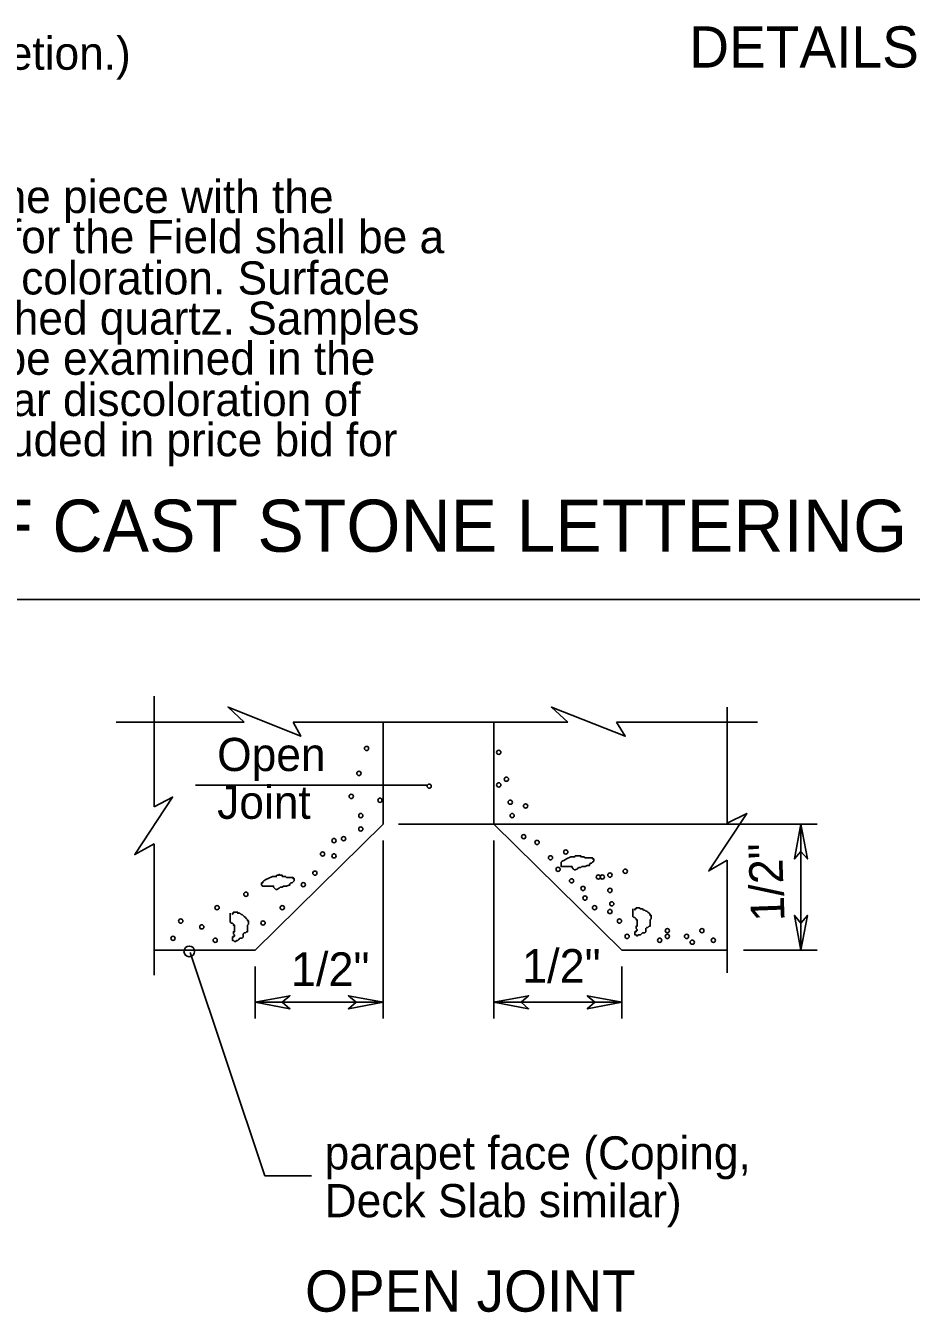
# Model space of a CAD drawing. Extents: x 499999.87 to 500002.82, y 499999.96 to 500001.79.
# Drawn here: x 500001.638 to 500001.9057, y 500000.4755 to 500000.8644 of the extents above; entities that cross this region are included whole.
import ezdxf

# ---------------------------------------------------------------- set-up
doc = ezdxf.new("R2010")
doc.units = 0
doc.layers.add('1', color=7, linetype='Continuous')
doc.layers.add('50', color=7, linetype='Continuous')

msp = doc.modelspace()

# ---------------------------------------------------------------- linework, layer by layer
at = {"layer": '1'}
for p, q in [((500001.26411, 500000.69094), (500002.25984, 500000.69094)), ((500001.67684, 500000.62828), (500001.67684, 500000.66175)), ((500001.85007, 500000.62336), (500001.85007, 500000.65846)), ((500001.66535, 500000.65387), (500001.70407, 500000.65387)), ((500001.71883, 500000.65387), (500001.80184, 500000.65387)), ((500001.74606, 500000.62303), (500001.74606, 500000.65387)), ((500001.77953, 500000.62303), (500001.77953, 500000.65387)), ((500001.8166, 500000.65387), (500001.85925, 500000.65387)), ((500001.75951, 500000.63484), (500001.6893, 500000.63484)), ((500001.70735, 500000.58497), (500001.74606, 500000.62303)), ((500001.75066, 500000.62303), (500001.8773, 500000.62303)), ((500001.81824, 500000.58497), (500001.77953, 500000.62303)), ((500001.87238, 500000.58497), (500001.87238, 500000.62303)), ((500001.67684, 500000.57743), (500001.67684, 500000.61713)), ((500001.74606, 500000.61811), (500001.74606, 500000.5643)), ((500001.77953, 500000.61811), (500001.77953, 500000.5643)), ((500001.85007, 500000.57808), (500001.85007, 500000.6122)), ((500001.67684, 500000.58497), (500001.70735, 500000.58497)), ((500001.68766, 500000.58432), (500001.7103, 500000.51673)), ((500001.85007, 500000.58497), (500001.81824, 500000.58497)), ((500001.85499, 500000.58497), (500001.8773, 500000.58497)), ((500001.70735, 500000.58005), (500001.70735, 500000.5643)), ((500001.81824, 500000.58005), (500001.81824, 500000.5643)), ((500001.70735, 500000.56923), (500001.74606, 500000.56923)), ((500001.77953, 500000.56923), (500001.81824, 500000.56923)), ((500001.7103, 500000.51673), (500001.72441, 500000.51673))]:
    msp.add_line(p, q, dxfattribs=at)
for points in [[(500001.70407, 500000.65387), (500001.69915, 500000.65846), (500001.72113, 500000.64961), (500001.71883, 500000.65387)], [(500001.80184, 500000.65387), (500001.79692, 500000.65846), (500001.81923, 500000.64961), (500001.8166, 500000.65387)], [(500001.67684, 500000.62828), (500001.68241, 500000.63123), (500001.67093, 500000.61385), (500001.67684, 500000.61713)], [(500001.85007, 500000.62336), (500001.85597, 500000.62631), (500001.84449, 500000.60892), (500001.85007, 500000.6122)], [(500001.80413, 500000.61319), (500001.80381, 500000.61319), (500001.80282, 500000.61319), (500001.80151, 500000.61253), (500001.80085, 500000.6122), (500001.8002, 500000.61188), (500001.79987, 500000.61155), (500001.79987, 500000.61122), (500001.79987, 500000.61122), (500001.79987, 500000.61089), (500001.79987, 500000.61056), (500001.79987, 500000.61024), (500001.8002, 500000.61024), (500001.80085, 500000.61024), (500001.80151, 500000.61024), (500001.80184, 500000.61024), (500001.80282, 500000.61024), (500001.80315, 500000.61024), (500001.80315, 500000.60991), (500001.80348, 500000.60958), (500001.80381, 500000.60925), (500001.80413, 500000.60925), (500001.80479, 500000.60958), (500001.80512, 500000.60991), (500001.80545, 500000.60991), (500001.80577, 500000.60991), (500001.8061, 500000.61024), (500001.80643, 500000.61024), (500001.80676, 500000.61024), (500001.80709, 500000.61024), (500001.80774, 500000.61056), (500001.80807, 500000.61056), (500001.8084, 500000.61056), (500001.8084, 500000.61089), (500001.80873, 500000.61122), (500001.80906, 500000.61122), (500001.80938, 500000.61155), (500001.80971, 500000.61188), (500001.80971, 500000.6122), (500001.80971, 500000.61253), (500001.80938, 500000.61253), (500001.80938, 500000.61286), (500001.80873, 500000.61286), (500001.8084, 500000.61286), (500001.80774, 500000.61286), (500001.80741, 500000.61286), (500001.80709, 500000.61286), (500001.80676, 500000.61319), (500001.80643, 500000.61319), (500001.8061, 500000.61319), (500001.80577, 500000.61319), (500001.80577, 500000.61352), (500001.80545, 500000.61352), (500001.80512, 500000.61352), (500001.80479, 500000.61352), (500001.80479, 500000.61352), (500001.80413, 500000.61352), (500001.80381, 500000.61319), (500001.80348, 500000.61319), (500001.80348, 500000.61319)], [(500001.71391, 500000.60728), (500001.71358, 500000.60728), (500001.7126, 500000.60728), (500001.71129, 500000.60663), (500001.71063, 500000.6063), (500001.70997, 500000.60597), (500001.70965, 500000.60564), (500001.70965, 500000.60531), (500001.70932, 500000.60531), (500001.70932, 500000.60499), (500001.70932, 500000.60466), (500001.70965, 500000.60433), (500001.70997, 500000.60433), (500001.71063, 500000.60433), (500001.71129, 500000.60433), (500001.71161, 500000.60433), (500001.7126, 500000.60433), (500001.71293, 500000.60433), (500001.71293, 500000.604), (500001.71325, 500000.60367), (500001.71358, 500000.60335), (500001.71391, 500000.60335), (500001.71457, 500000.60367), (500001.7149, 500000.604), (500001.71522, 500000.604), (500001.71555, 500000.604), (500001.71588, 500000.60433), (500001.71621, 500000.60433), (500001.71654, 500000.60433), (500001.71686, 500000.60433), (500001.71752, 500000.60466), (500001.71785, 500000.60466), (500001.71785, 500000.60466), (500001.71785, 500000.60499), (500001.71818, 500000.60531), (500001.7185, 500000.60531), (500001.71883, 500000.60564), (500001.71916, 500000.60597), (500001.71916, 500000.6063), (500001.71916, 500000.60663), (500001.71883, 500000.60663), (500001.71883, 500000.60696), (500001.71818, 500000.60696), (500001.71785, 500000.60696), (500001.71752, 500000.60696), (500001.71719, 500000.60696), (500001.71686, 500000.60696), (500001.71654, 500000.60728), (500001.71621, 500000.60728), (500001.71588, 500000.60728), (500001.71555, 500000.60728), (500001.71555, 500000.60761), (500001.71522, 500000.60761), (500001.7149, 500000.60761), (500001.71457, 500000.60794), (500001.71457, 500000.60761), (500001.71391, 500000.60761), (500001.71358, 500000.60728), (500001.71325, 500000.60728), (500001.71325, 500000.60728)], [(500001.82152, 500000.59744), (500001.82152, 500000.59711), (500001.82152, 500000.59678), (500001.82152, 500000.59678), (500001.82152, 500000.59646), (500001.82152, 500000.59613), (500001.82152, 500000.5958), (500001.82152, 500000.59547), (500001.82152, 500000.59514), (500001.82185, 500000.59482), (500001.82218, 500000.59482), (500001.82251, 500000.59449), (500001.82251, 500000.59416), (500001.82283, 500000.59416), (500001.82283, 500000.59383), (500001.82283, 500000.5935), (500001.82283, 500000.59318), (500001.82283, 500000.59285), (500001.82283, 500000.59252), (500001.82283, 500000.59219), (500001.82251, 500000.59219), (500001.82251, 500000.59186), (500001.82251, 500000.59154), (500001.82283, 500000.59121), (500001.82283, 500000.59088), (500001.82251, 500000.59088), (500001.82251, 500000.59055), (500001.82218, 500000.59055), (500001.82218, 500000.59022), (500001.82218, 500000.5899), (500001.82218, 500000.58957), (500001.82251, 500000.58957), (500001.82283, 500000.58924), (500001.82283, 500000.58924), (500001.82316, 500000.58957), (500001.82349, 500000.58957), (500001.82382, 500000.58957), (500001.82415, 500000.5899), (500001.82448, 500000.59022), (500001.8248, 500000.59022), (500001.82513, 500000.59022), (500001.82546, 500000.59055), (500001.82546, 500000.59088), (500001.82546, 500000.59121), (500001.82546, 500000.59154), (500001.82579, 500000.59186), (500001.82612, 500000.59186), (500001.82644, 500000.59219), (500001.82677, 500000.59219), (500001.82677, 500000.59252), (500001.82677, 500000.59285), (500001.82677, 500000.59318), (500001.82677, 500000.5935), (500001.82677, 500000.59383), (500001.82677, 500000.59416), (500001.8271, 500000.59449), (500001.8271, 500000.59482), (500001.8271, 500000.59514), (500001.8271, 500000.59547), (500001.82677, 500000.59547), (500001.82677, 500000.5958), (500001.82644, 500000.59613), (500001.82612, 500000.59646), (500001.82579, 500000.59678), (500001.82546, 500000.59678), (500001.82513, 500000.59711), (500001.8248, 500000.59711), (500001.82448, 500000.59744), (500001.82415, 500000.59744), (500001.82382, 500000.59744), (500001.82349, 500000.59777), (500001.82316, 500000.59777), (500001.82283, 500000.59777), (500001.82283, 500000.59777), (500001.82251, 500000.59777), (500001.82251, 500000.59744), (500001.82218, 500000.59744), (500001.82218, 500000.59711), (500001.82218, 500000.59711)], [(500001.6998, 500000.59613), (500001.6998, 500000.5958), (500001.6998, 500000.59547), (500001.6998, 500000.59514), (500001.6998, 500000.59482), (500001.6998, 500000.59449), (500001.6998, 500000.59416), (500001.6998, 500000.59383), (500001.6998, 500000.5935), (500001.70013, 500000.59318), (500001.70046, 500000.59318), (500001.70079, 500000.59285), (500001.70079, 500000.59252), (500001.70112, 500000.59252), (500001.70112, 500000.59219), (500001.70112, 500000.59186), (500001.70112, 500000.59154), (500001.70112, 500000.59121), (500001.70112, 500000.59088), (500001.70112, 500000.59055), (500001.70079, 500000.59055), (500001.70079, 500000.59022), (500001.70079, 500000.5899), (500001.70112, 500000.58957), (500001.70112, 500000.58924), (500001.70079, 500000.58924), (500001.70079, 500000.58891), (500001.70046, 500000.58891), (500001.70046, 500000.58858), (500001.70046, 500000.58825), (500001.70046, 500000.58793), (500001.70079, 500000.58793), (500001.70112, 500000.5876), (500001.70144, 500000.5876), (500001.70177, 500000.58793), (500001.7021, 500000.58793), (500001.7021, 500000.58793), (500001.70243, 500000.58825), (500001.70276, 500000.58858), (500001.70308, 500000.58858), (500001.70341, 500000.58858), (500001.70374, 500000.58891), (500001.70374, 500000.58924), (500001.70374, 500000.58957), (500001.70374, 500000.5899), (500001.70407, 500000.59022), (500001.7044, 500000.59022), (500001.70472, 500000.59055), (500001.70505, 500000.59055), (500001.70505, 500000.59088), (500001.70505, 500000.59121), (500001.70505, 500000.59154), (500001.70505, 500000.59186), (500001.70505, 500000.59219), (500001.70505, 500000.59252), (500001.70538, 500000.59285), (500001.70538, 500000.59318), (500001.70538, 500000.5935), (500001.70538, 500000.59383), (500001.70505, 500000.59383), (500001.70505, 500000.59416), (500001.70472, 500000.59449), (500001.7044, 500000.59482), (500001.70407, 500000.59514), (500001.70374, 500000.59547), (500001.70341, 500000.5958), (500001.70308, 500000.5958), (500001.70276, 500000.59613), (500001.70243, 500000.59613), (500001.7021, 500000.59613), (500001.7021, 500000.59646), (500001.70177, 500000.59646), (500001.70144, 500000.59646), (500001.70112, 500000.59646), (500001.70079, 500000.59646), (500001.70079, 500000.59613), (500001.70046, 500000.59613), (500001.70046, 500000.5958), (500001.70046, 500000.5958)]]:
    msp.add_lwpolyline(points, dxfattribs=at)
for centre, radius in [((500001.74103, 500000.64593), 0.000639), ((500001.78101, 500000.64476), 0.000639), ((500001.73872, 500000.63839), 0.000639), ((500001.78332, 500000.63665), 0.000639), ((500001.73641, 500000.63144), 0.000639), ((500001.75998, 500000.63454), 0.000639), ((500001.78101, 500000.63491), 0.000639), ((500001.74509, 500000.63028), 0.000639), ((500001.78448, 500000.6297), 0.000639), ((500001.78912, 500000.62854), 0.000639), ((500001.7393, 500000.62564), 0.000639), ((500001.78506, 500000.62564), 0.000639), ((500001.7393, 500000.62159), 0.000639), ((500001.73119, 500000.6181), 0.000639), ((500001.73409, 500000.61868), 0.000639), ((500001.78854, 500000.61927), 0.000639), ((500001.79259, 500000.61753), 0.000639), ((500001.72772, 500000.61404), 0.000639), ((500001.73119, 500000.61347), 0.000639), ((500001.79665, 500000.61289), 0.000639), ((500001.80128, 500000.61463), 0.000639), ((500001.7254, 500000.60825), 0.000639), ((500001.79896, 500000.60942), 0.000639), ((500001.81924, 500000.60883), 0.000639), ((500001.72192, 500000.60478), 0.000639), ((500001.80302, 500000.60593), 0.000639), ((500001.81113, 500000.6071), 0.000639), ((500001.81229, 500000.6071), 0.000639), ((500001.81461, 500000.60767), 0.000639), ((500001.70455, 500000.60187), 0.000639), ((500001.80649, 500000.60362), 0.000639), ((500001.80707, 500000.60072), 0.000639), ((500001.81461, 500000.60304), 0.000639), ((500001.69585, 500000.59782), 0.000639), ((500001.71555, 500000.59782), 0.000639), ((500001.80997, 500000.59782), 0.000639), ((500001.81461, 500000.59666), 0.000639), ((500001.81518, 500000.59898), 0.000639), ((500001.68485, 500000.59376), 0.000639), ((500001.70975, 500000.59319), 0.000639), ((500001.8175, 500000.59376), 0.000639), ((500001.68253, 500000.58855), 0.000639), ((500001.69122, 500000.59202), 0.000639), ((500001.81982, 500000.58913), 0.000639), ((500001.83198, 500000.59087), 0.000639), ((500001.83198, 500000.58913), 0.000639), ((500001.83778, 500000.58913), 0.000639), ((500001.84241, 500000.59087), 0.000639), ((500001.68743, 500000.5846), 0.00161), ((500001.69527, 500000.58797), 0.000639), ((500001.82967, 500000.58797), 0.000639), ((500001.83951, 500000.58738), 0.000639), ((500001.84589, 500000.58797), 0.000639)]:
    msp.add_circle(centre, radius, dxfattribs=at)
at = {"layer": '50'}
for points in [[(500001.87238, 500000.62303), (500001.87041, 500000.61253), (500001.87238, 500000.61483), (500001.87434, 500000.61253)], [(500001.87238, 500000.58497), (500001.87434, 500000.59547), (500001.87238, 500000.59318), (500001.87041, 500000.59547)], [(500001.70735, 500000.56923), (500001.71785, 500000.56726), (500001.71555, 500000.56923), (500001.71785, 500000.57119)], [(500001.74606, 500000.56923), (500001.73556, 500000.57119), (500001.73786, 500000.56923), (500001.73556, 500000.56726)], [(500001.77953, 500000.56923), (500001.79003, 500000.56726), (500001.78773, 500000.56923), (500001.79003, 500000.57119)], [(500001.81824, 500000.56923), (500001.80774, 500000.57119), (500001.81004, 500000.56923), (500001.80774, 500000.56726)]]:
    msp.add_lwpolyline(points, close=True, dxfattribs=at)

# ---------------------------------------------------------------- texts
at = {"layer": '1'}
for s, height, p in [('(Note: Panel Date shall be year of Bridge completion.)', 0.010002, (500001.35007, 500000.85105)), ('DETAILS - LETTERING', 0.0124606, (500001.83858, 500000.85171)), ('Lettering panels shall be precast reinforced concrete in one piece with the', 0.010002, (500001.29462, 500000.80774)), ('exposed aggregate as per Specifications. Surface Finish for the Field shall be a', 0.010002, (500001.29462, 500000.7956)), ('medium feature exposed aggregate with a reddish-brown coloration. Surface', 0.010002, (500001.29462, 500000.78314)), ('Finish for Letters and Numbers shall be a light green crushed quartz. Samples', 0.010002, (500001.29462, 500000.771)), ('showing desired coloration, aggregate and textures may be examined in the', 0.010002, (500001.29462, 500000.75886)), ('office of the Engineer. Care shall be used to prevent mortar discoloration of', 0.010002, (500001.29462, 500000.74639)), ('exposed surfaces of the panel. Cost of panel shall be included in price bid for', 0.010002, (500001.29462, 500000.73425)), ('DETAILS OF CAST STONE LETTERING PANELS', 0.0157402, (500001.51739, 500000.70538)), ('Open', 0.01002, (500001.69587, 500000.63911)), ('Joint', 0.01002, (500001.69587, 500000.62467)), ('parapet face (Coping,', 0.0100197, (500001.72835, 500000.5187)), ('Deck Slab similar)', 0.0100197, (500001.72835, 500000.50427)), ('OPEN JOINT', 0.012461, (500001.72244, 500000.47572))]:
    msp.add_text(s, height=height, dxfattribs=at).set_placement(p)
at = {"layer": '50'}
msp.add_text('1/2"', height=0.010171, rotation=92.07, dxfattribs=at).set_placement((500001.86745, 500000.59383))
for p in [(500001.78806, 500000.57513), (500001.71818, 500000.57415)]:
    msp.add_text('1/2"', height=0.010171, dxfattribs=at).set_placement(p)

doc.saveas('drawing.dxf')
